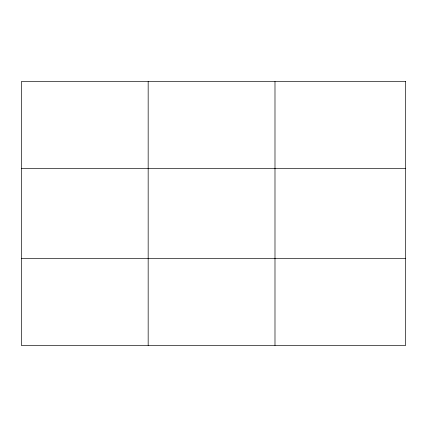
<?xml version="1.0" encoding="UTF-8"?>
<svg xmlns="http://www.w3.org/2000/svg" width="427" height="427" viewBox="0 0 427 427"><rect width="100%" height="100%" fill="white"/><g stroke="black" fill="none" stroke-linecap="round" stroke-linejoin="round"><path stroke-width="0.64" d="M148.169 81.568L148.169 345.432M274.988 81.568L274.988 345.432M21.35 168.644L405.65 168.644M21.35 258.356L405.65 258.356M405.65 81.568L405.65 345.432L21.35 345.432L21.35 81.568L405.65 81.568"/></g></svg>
